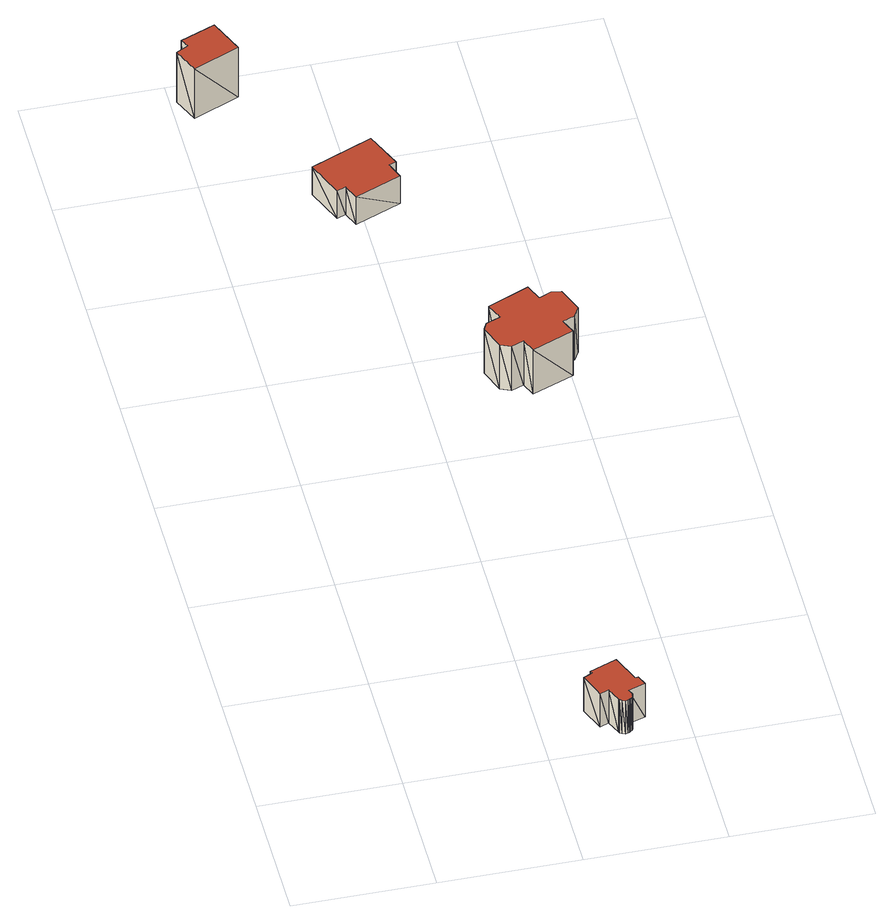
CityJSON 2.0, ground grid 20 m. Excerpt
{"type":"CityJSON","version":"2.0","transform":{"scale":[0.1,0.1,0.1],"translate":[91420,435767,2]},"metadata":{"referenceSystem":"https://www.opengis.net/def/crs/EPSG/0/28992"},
"CityObjects":{
"building1":{"type":"Building","attributes":{"+height_valid":1,"+groundHeight":4,"measuredHeight":10,"+function":"Industry","+org_car_parking_spaces":6,"+total_area":16,"+min_car_parking_spaces":0},"geometry":[{"type":"MultiSurface","lod":"1.2","boundaries":[[[0,1,2,3,4,5,6,7,8,9,10,11,12,13,14,15,16,17,18,19,20,21,22]],[[23,24,25,26,27,28,29,30,31,32,33,34,35,36,37,38,39,40,41,42,43,44,45]],[[0,24,23]],[[0,1,24]],[[1,25,24]],[[1,2,25]],[[2,26,25]],[[2,3,26]],[[3,27,26]],[[3,4,27]],[[4,28,27]],[[4,5,28]],[[5,29,28]],[[5,6,29]],[[6,30,29]],[[6,7,30]],[[7,31,30]],[[7,8,31]],[[8,32,31]],[[8,9,32]],[[9,33,32]],[[9,10,33]],[[10,34,33]],[[10,11,34]],[[11,35,34]],[[11,12,35]],[[12,36,35]],[[12,13,36]],[[13,37,36]],[[13,14,37]],[[14,38,37]],[[14,15,38]],[[15,39,38]],[[15,16,39]],[[16,40,39]],[[16,17,40]],[[17,41,40]],[[17,18,41]],[[18,42,41]],[[18,19,42]],[[19,43,42]],[[19,20,43]],[[20,44,43]],[[20,21,44]],[[21,45,44]],[[21,22,45]],[[22,23,45]],[[22,0,23]]],"semantics":{"surfaces":[{"type":"GroundSurface"},{"type":"RoofSurface"},{"type":"WallSurface"}],"values":[0,1,2,2,2,2,2,2,2,2,2,2,2,2,2,2,2,2,2,2,2,2,2,2,2,2,2,2,2,2,2,2,2,2,2,2,2,2,2,2,2,2,2,2,2,2,2,2]}}]},
"building2":{"type":"Building","attributes":{"+height_valid":1,"+groundHeight":3,"measuredHeight":12,"+function":"Industry","+org_car_parking_spaces":9,"+total_area":66,"+min_car_parking_spaces":0},"geometry":[{"type":"MultiSurface","lod":"1.2","boundaries":[[[46,47,48,49,50,51]],[[52,53,54,55,56,57]],[[46,53,52]],[[46,47,53]],[[47,54,53]],[[47,48,54]],[[48,55,54]],[[48,49,55]],[[49,56,55]],[[49,50,56]],[[50,57,56]],[[50,51,57]],[[51,52,57]],[[51,46,52]]],"semantics":{"surfaces":[{"type":"GroundSurface"},{"type":"RoofSurface"},{"type":"WallSurface"}],"values":[0,1,2,2,2,2,2,2,2,2,2,2,2,2]}}]},
"building3":{"type":"Building","attributes":{"+height_valid":1,"+groundHeight":2,"measuredHeight":7,"+function":"Industry","+org_car_parking_spaces":7,"+total_area":58,"+min_car_parking_spaces":0},"geometry":[{"type":"MultiSurface","lod":"1.2","boundaries":[[[58,59,60,61,62,63,64,65]],[[66,67,68,69,70,71,72,73]],[[58,67,66]],[[58,59,67]],[[59,68,67]],[[59,60,68]],[[60,69,68]],[[60,61,69]],[[61,70,69]],[[61,62,70]],[[62,71,70]],[[62,63,71]],[[63,72,71]],[[63,64,72]],[[64,73,72]],[[64,65,73]],[[65,66,73]],[[65,58,66]]],"semantics":{"surfaces":[{"type":"GroundSurface"},{"type":"RoofSurface"},{"type":"WallSurface"}],"values":[0,1,2,2,2,2,2,2,2,2,2,2,2,2,2,2,2,2]}}]},
"building4":{"type":"Building","attributes":{"+height_valid":1,"+groundHeight":2,"measuredHeight":10,"+function":"Industry","+org_car_parking_spaces":9,"+total_area":316,"+min_car_parking_spaces":0},"geometry":[{"type":"MultiSurface","lod":"1.2","boundaries":[[[74,75,76,77,78,79,80,81,82,83,84,85,86,87,88,89]],[[90,91,92,93,94,95,96,97,98,99,100,101,102,103,104,105]],[[74,91,90]],[[74,75,91]],[[75,92,91]],[[75,76,92]],[[76,93,92]],[[76,77,93]],[[77,94,93]],[[77,78,94]],[[78,95,94]],[[78,79,95]],[[79,96,95]],[[79,80,96]],[[80,97,96]],[[80,81,97]],[[81,98,97]],[[81,82,98]],[[82,99,98]],[[82,83,99]],[[83,100,99]],[[83,84,100]],[[84,101,100]],[[84,85,101]],[[85,102,101]],[[85,86,102]],[[86,103,102]],[[86,87,103]],[[87,104,103]],[[87,88,104]],[[88,105,104]],[[88,89,105]],[[89,90,105]],[[89,74,90]]],"semantics":{"surfaces":[{"type":"GroundSurface"},{"type":"RoofSurface"},{"type":"WallSurface"}],"values":[0,1,2,2,2,2,2,2,2,2,2,2,2,2,2,2,2,2,2,2,2,2,2,2,2,2,2,2,2,2,2,2,2,2]}}]}
},
"vertices":[
[312,88,20],[329,47,20],[333,48,20],[339,33,20],[315,25,20],[316,22,20],[317,20,20],[318,17,20],[317,15,20],[317,12,20],[316,11,20],[314,9,20],[312,8,20],[310,7,20],[306,6,20],[302,8,20],[299,10,20],[298,12,20],[289,32,20],[276,27,20],[262,63,20],[275,69,20],[273,73,20],[312,88,80],[329,47,80],[333,48,80],[339,33,80],[315,25,80],[316,22,80],[317,20,80],[318,17,80],[317,15,80],[317,12,80],[316,11,80],[314,9,80],[312,8,80],[310,7,80],[306,6,80],[302,8,80],[299,10,80],[298,12,80],[289,32,80],[276,27,80],[262,63,80],[275,69,80],[273,73,80],
[23,1322,10],[7,1359,10],[24,1368,10],[18,1380,10],[68,1400,10],[89,1350,10],[23,1322,100],[7,1359,100],[24,1368,100],[18,1380,100],[68,1400,100],[89,1350,100],
[233,1189,0],[255,1136,0],[245,1132,0],[254,1108,0],[188,1081,0],[179,1104,0],[166,1099,0],[144,1152,0],[233,1189,50],[255,1136,50],[245,1132,50],[254,1108,50],[188,1081,50],[179,1104,50],[166,1099,50],[144,1152,50],
[342,704,0],[334,724,0],[316,717,0],[301,724,0],[288,759,0],[293,769,0],[314,777,0],[304,801,0],[363,826,0],[373,802,0],[391,810,0],[405,807,0],[419,771,0],[411,757,0],[393,750,0],[402,728,0],[342,704,80],[334,724,80],[316,717,80],[301,724,80],[288,759,80],[293,769,80],[314,777,80],[304,801,80],[363,826,80],[373,802,80],[391,810,80],[405,807,80],[419,771,80],[411,757,80],[393,750,80],[402,728,80]
]}
